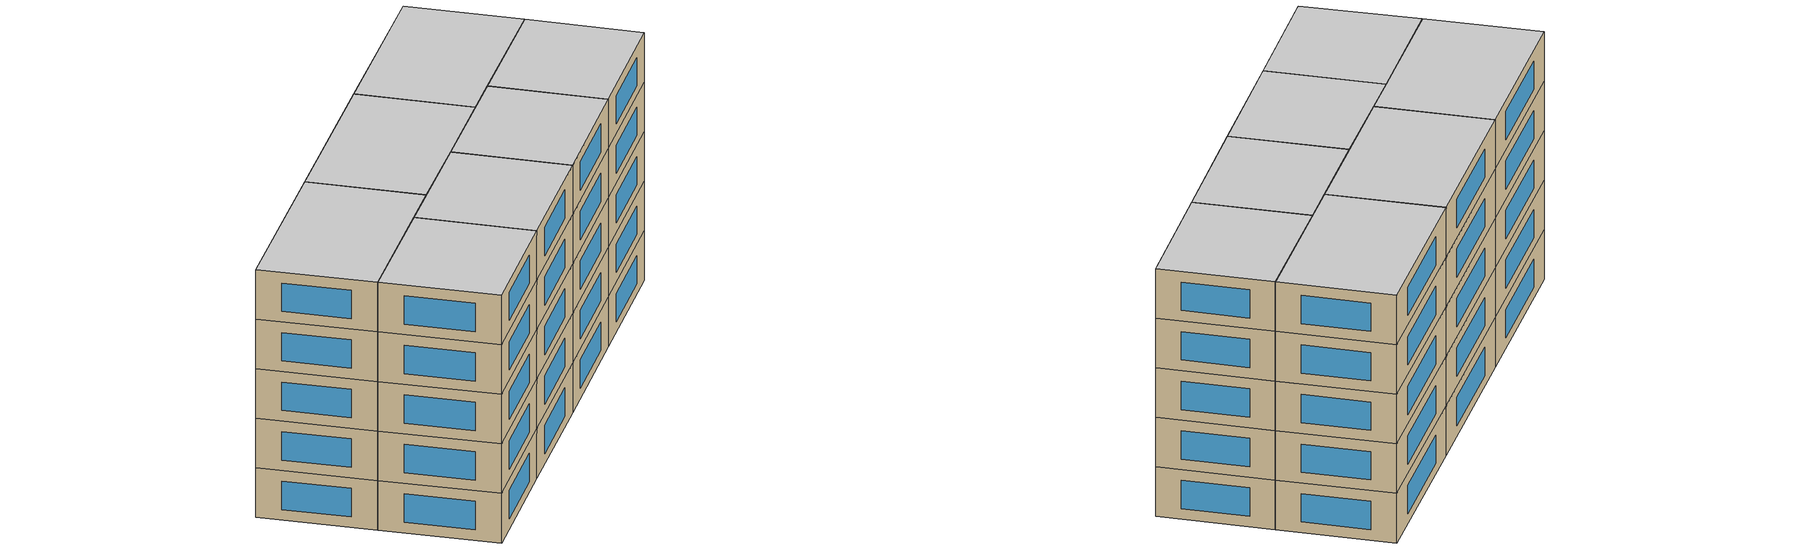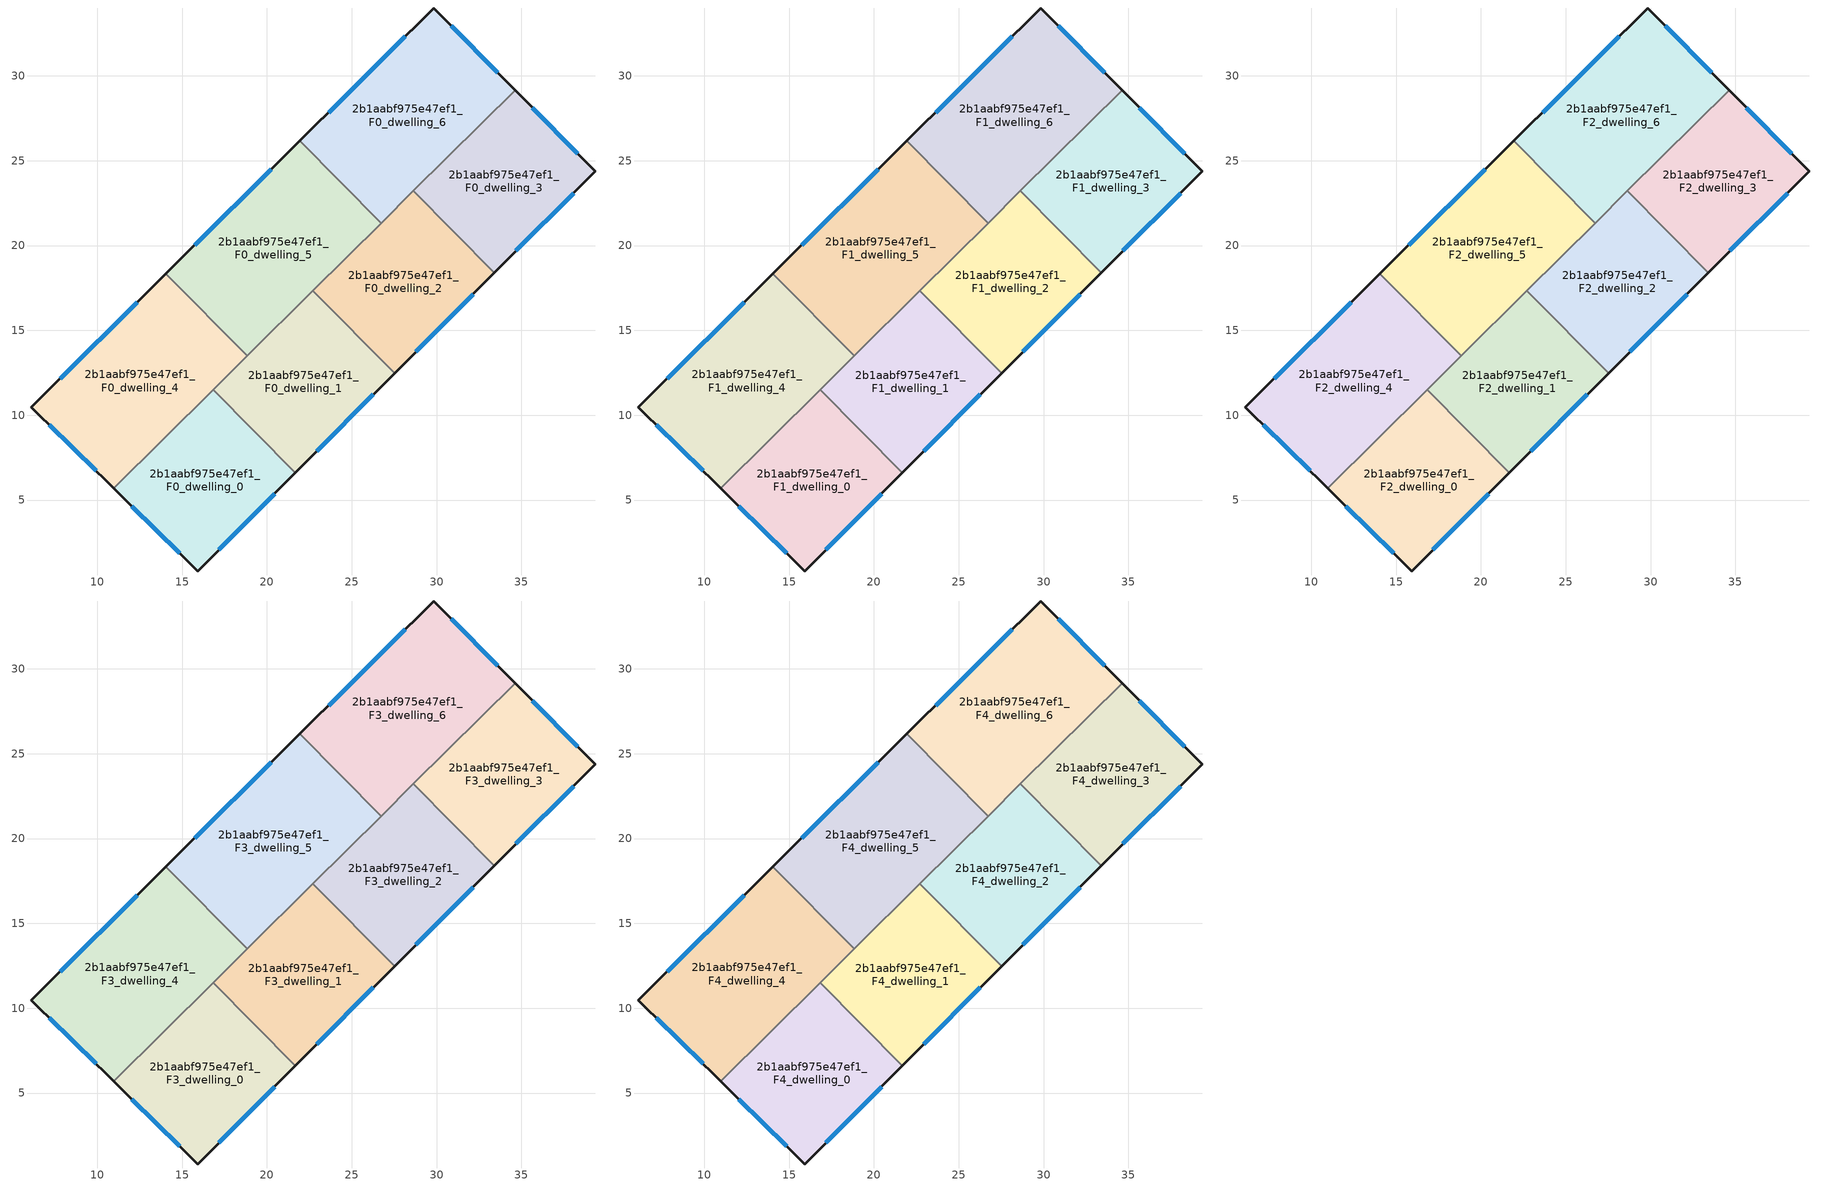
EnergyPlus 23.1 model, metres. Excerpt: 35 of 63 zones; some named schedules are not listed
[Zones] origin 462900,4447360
2b1aabf975e47ef1_F0_dwelling_0
 floor ground (EU_floor_Construction): 16.83,11.5 21.68,6.62 15.92,0.82 10.97,5.69 z0
 wall outside (EU_wall_Construction): 10.97,5.69 15.92,0.82 21.68,6.62 z0:3
 wall to 2b1aabf975e47ef1_F0_dwelling_1 (EU_wall_Construction): 21.68,6.62 16.83,11.5 z0:3
 wall to 2b1aabf975e47ef1_F0_dwelling_4 (EU_wall_Construction): 16.83,11.5 10.97,5.69 z0:3
 window (EU_Window_Construction): 17.15,2.06 20.45,5.37 / 12.03,4.65 14.86,1.86 z0.64:2.36
2b1aabf975e47ef1_F0_dwelling_1
 floor ground (EU_floor_Construction): 22.71,17.33 27.52,12.49 21.68,6.62 16.83,11.5 z0
 wall outside (EU_wall_Construction): 21.68,6.62 27.52,12.49 z0:3
 wall to 2b1aabf975e47ef1_F0_dwelling_2 (EU_wall_Construction): 27.52,12.49 22.71,17.33 z0:3
 wall to 2b1aabf975e47ef1_F0_dwelling_5 (EU_wall_Construction): 22.71,17.33 18.84,13.5 z0:3
 wall to 2b1aabf975e47ef1_F0_dwelling_4 (EU_wall_Construction): 18.84,13.5 16.83,11.5 z0:3
 window (EU_Window_Construction): 22.93,7.87 26.27,11.23 z0.64:2.36
2b1aabf975e47ef1_F0_dwelling_2
 floor ground (EU_floor_Construction): 28.64,23.21 33.41,18.41 27.52,12.49 22.71,17.33 z0
 wall outside (EU_wall_Construction): 27.52,12.49 33.41,18.41 z0:3
 wall to 2b1aabf975e47ef1_F0_dwelling_3 (EU_wall_Construction): 33.41,18.41 28.64,23.21 z0:3
 wall to 2b1aabf975e47ef1_F0_dwelling_6 (EU_wall_Construction): 28.64,23.21 26.73,21.33 z0:3
 wall to 2b1aabf975e47ef1_F0_dwelling_5 (EU_wall_Construction): 26.73,21.33 22.71,17.34 z0:3
 window (EU_Window_Construction): 28.78,13.76 32.15,17.14 z0.64:2.36
2b1aabf975e47ef1_F0_dwelling_3
 floor ground (EU_floor_Construction): 34.62,29.15 39.34,24.37 33.41,18.41 28.64,23.21 z0
 wall outside (EU_wall_Construction): 33.41,18.41 39.34,24.37 34.62,29.15 z0:3
 wall to 2b1aabf975e47ef1_F0_dwelling_6 (EU_wall_Construction): 34.62,29.15 28.64,23.22 z0:3
 window (EU_Window_Construction): 38.33,25.39 35.63,28.13 / 34.68,19.68 38.07,23.09 z0.64:2.36
2b1aabf975e47ef1_F0_dwelling_4
 floor ground (EU_floor_Construction): 14.04,18.33 18.84,13.5 10.97,5.69 6.12,10.47 z0
 wall outside (EU_wall_Construction): 14.04,18.33 6.12,10.47 10.97,5.69 z0:3
 wall to 2b1aabf975e47ef1_F0_dwelling_5 (EU_wall_Construction): 18.84,13.5 14.04,18.33 z0:3
 window (EU_Window_Construction): 7.16,9.45 9.93,6.72 / 12.35,16.65 7.82,12.15 z0.64:2.36
2b1aabf975e47ef1_F0_dwelling_5
 floor ground (EU_floor_Construction): 21.94,26.16 26.73,21.33 18.84,13.5 14.04,18.33 z0
 wall outside (EU_wall_Construction): 21.94,26.16 14.04,18.33 z0:3
 wall to 2b1aabf975e47ef1_F0_dwelling_6 (EU_wall_Construction): 26.73,21.33 21.94,26.16 z0:3
 window (EU_Window_Construction): 20.25,24.48 15.74,20.01 z0.64:2.36
2b1aabf975e47ef1_F0_dwelling_6
 floor ground (EU_floor_Construction): 29.84,34 34.62,29.15 26.73,21.33 21.94,26.16 z0
 wall outside (EU_wall_Construction): 34.62,29.15 29.84,34 21.94,26.16 z0:3
 window (EU_Window_Construction): 33.6,30.19 30.86,32.96 / 28.15,32.32 23.63,27.84 z0.64:2.36
2b1aabf975e47ef1_F1_dwelling_0
 floor to 2b1aabf975e47ef1_F0_dwelling_0 (EU_floor_Construction): 16.83,11.5 21.68,6.62 15.92,0.82 10.97,5.69 z3
 wall outside (EU_wall_Construction): 10.97,5.69 15.92,0.82 21.68,6.62 z3:6
 wall to 2b1aabf975e47ef1_F1_dwelling_1 (EU_wall_Construction): 21.68,6.62 16.83,11.5 z3:6
 wall to 2b1aabf975e47ef1_F1_dwelling_4 (EU_wall_Construction): 16.83,11.5 10.97,5.69 z3:6
 window (EU_Window_Construction): 17.15,2.06 20.45,5.37 / 12.03,4.65 14.86,1.86 z3.64:5.36
2b1aabf975e47ef1_F1_dwelling_1
 floor to 2b1aabf975e47ef1_F0_dwelling_1 (EU_floor_Construction): 22.71,17.33 27.52,12.49 21.68,6.62 16.83,11.5 z3
 wall outside (EU_wall_Construction): 21.68,6.62 27.52,12.49 z3:6
 wall to 2b1aabf975e47ef1_F1_dwelling_2 (EU_wall_Construction): 27.52,12.49 22.71,17.33 z3:6
 wall to 2b1aabf975e47ef1_F1_dwelling_5 (EU_wall_Construction): 22.71,17.33 18.84,13.5 z3:6
 wall to 2b1aabf975e47ef1_F1_dwelling_4 (EU_wall_Construction): 18.84,13.5 16.83,11.5 z3:6
 window (EU_Window_Construction): 22.93,7.87 26.27,11.23 z3.64:5.36
2b1aabf975e47ef1_F1_dwelling_2
 floor to 2b1aabf975e47ef1_F0_dwelling_2 (EU_floor_Construction): 28.64,23.21 33.41,18.41 27.52,12.49 22.71,17.33 z3
 wall outside (EU_wall_Construction): 27.52,12.49 33.41,18.41 z3:6
 wall to 2b1aabf975e47ef1_F1_dwelling_3 (EU_wall_Construction): 33.41,18.41 28.64,23.21 z3:6
 wall to 2b1aabf975e47ef1_F1_dwelling_6 (EU_wall_Construction): 28.64,23.21 26.73,21.33 z3:6
 wall to 2b1aabf975e47ef1_F1_dwelling_5 (EU_wall_Construction): 26.73,21.33 22.71,17.34 z3:6
 window (EU_Window_Construction): 28.78,13.76 32.15,17.14 z3.64:5.36
2b1aabf975e47ef1_F1_dwelling_3
 floor to 2b1aabf975e47ef1_F0_dwelling_3 (EU_floor_Construction): 34.62,29.15 39.34,24.37 33.41,18.41 28.64,23.21 z3
 wall outside (EU_wall_Construction): 33.41,18.41 39.34,24.37 34.62,29.15 z3:6
 wall to 2b1aabf975e47ef1_F1_dwelling_6 (EU_wall_Construction): 34.62,29.15 28.64,23.22 z3:6
 window (EU_Window_Construction): 38.33,25.39 35.63,28.13 / 34.68,19.68 38.07,23.09 z3.64:5.36
2b1aabf975e47ef1_F1_dwelling_4
 floor to 2b1aabf975e47ef1_F0_dwelling_4 (EU_floor_Construction): 14.04,18.33 18.84,13.5 10.97,5.69 6.12,10.47 z3
 wall outside (EU_wall_Construction): 14.04,18.33 6.12,10.47 10.97,5.69 z3:6
 wall to 2b1aabf975e47ef1_F1_dwelling_5 (EU_wall_Construction): 18.84,13.5 14.04,18.33 z3:6
 window (EU_Window_Construction): 7.16,9.45 9.93,6.72 / 12.35,16.65 7.82,12.15 z3.64:5.36
2b1aabf975e47ef1_F1_dwelling_5
 floor to 2b1aabf975e47ef1_F0_dwelling_5 (EU_floor_Construction): 21.94,26.16 26.73,21.33 18.84,13.5 14.04,18.33 z3
 wall outside (EU_wall_Construction): 21.94,26.16 14.04,18.33 z3:6
 wall to 2b1aabf975e47ef1_F1_dwelling_6 (EU_wall_Construction): 26.73,21.33 21.94,26.16 z3:6
 window (EU_Window_Construction): 20.25,24.48 15.74,20.01 z3.64:5.36
2b1aabf975e47ef1_F1_dwelling_6
 floor to 2b1aabf975e47ef1_F0_dwelling_6 (EU_floor_Construction): 29.84,34 34.62,29.15 26.73,21.33 21.94,26.16 z3
 wall outside (EU_wall_Construction): 34.62,29.15 29.84,34 21.94,26.16 z3:6
 window (EU_Window_Construction): 33.6,30.19 30.86,32.96 / 28.15,32.32 23.63,27.84 z3.64:5.36
2b1aabf975e47ef1_F2_dwelling_0
 floor to 2b1aabf975e47ef1_F1_dwelling_0 (EU_floor_Construction): 16.83,11.5 21.68,6.62 15.92,0.82 10.97,5.69 z6
 wall outside (EU_wall_Construction): 10.97,5.69 15.92,0.82 21.68,6.62 z6:9
 wall to 2b1aabf975e47ef1_F2_dwelling_1 (EU_wall_Construction): 21.68,6.62 16.83,11.5 z6:9
 wall to 2b1aabf975e47ef1_F2_dwelling_4 (EU_wall_Construction): 16.83,11.5 10.97,5.69 z6:9
 window (EU_Window_Construction): 17.15,2.06 20.45,5.37 / 12.03,4.65 14.86,1.86 z6.64:8.36
2b1aabf975e47ef1_F2_dwelling_1
 floor to 2b1aabf975e47ef1_F1_dwelling_1 (EU_floor_Construction): 22.71,17.33 27.52,12.49 21.68,6.62 16.83,11.5 z6
 wall outside (EU_wall_Construction): 21.68,6.62 27.52,12.49 z6:9
 wall to 2b1aabf975e47ef1_F2_dwelling_2 (EU_wall_Construction): 27.52,12.49 22.71,17.33 z6:9
 wall to 2b1aabf975e47ef1_F2_dwelling_5 (EU_wall_Construction): 22.71,17.33 18.84,13.5 z6:9
 wall to 2b1aabf975e47ef1_F2_dwelling_4 (EU_wall_Construction): 18.84,13.5 16.83,11.5 z6:9
 window (EU_Window_Construction): 22.93,7.87 26.27,11.23 z6.64:8.36
2b1aabf975e47ef1_F2_dwelling_2
 floor to 2b1aabf975e47ef1_F1_dwelling_2 (EU_floor_Construction): 28.64,23.21 33.41,18.41 27.52,12.49 22.71,17.33 z6
 wall outside (EU_wall_Construction): 27.52,12.49 33.41,18.41 z6:9
 wall to 2b1aabf975e47ef1_F2_dwelling_3 (EU_wall_Construction): 33.41,18.41 28.64,23.21 z6:9
 wall to 2b1aabf975e47ef1_F2_dwelling_6 (EU_wall_Construction): 28.64,23.21 26.73,21.33 z6:9
 wall to 2b1aabf975e47ef1_F2_dwelling_5 (EU_wall_Construction): 26.73,21.33 22.71,17.34 z6:9
 window (EU_Window_Construction): 28.78,13.76 32.15,17.14 z6.64:8.36
2b1aabf975e47ef1_F2_dwelling_3
 floor to 2b1aabf975e47ef1_F1_dwelling_3 (EU_floor_Construction): 34.62,29.15 39.34,24.37 33.41,18.41 28.64,23.21 z6
 wall outside (EU_wall_Construction): 33.41,18.41 39.34,24.37 34.62,29.15 z6:9
 wall to 2b1aabf975e47ef1_F2_dwelling_6 (EU_wall_Construction): 34.62,29.15 28.64,23.22 z6:9
 window (EU_Window_Construction): 38.33,25.39 35.63,28.13 / 34.68,19.68 38.07,23.09 z6.64:8.36
2b1aabf975e47ef1_F2_dwelling_4
 floor to 2b1aabf975e47ef1_F1_dwelling_4 (EU_floor_Construction): 14.04,18.33 18.84,13.5 10.97,5.69 6.12,10.47 z6
 wall outside (EU_wall_Construction): 14.04,18.33 6.12,10.47 10.97,5.69 z6:9
 wall to 2b1aabf975e47ef1_F2_dwelling_5 (EU_wall_Construction): 18.84,13.5 14.04,18.33 z6:9
 window (EU_Window_Construction): 7.16,9.45 9.93,6.72 / 12.35,16.65 7.82,12.15 z6.64:8.36
2b1aabf975e47ef1_F2_dwelling_5
 floor to 2b1aabf975e47ef1_F1_dwelling_5 (EU_floor_Construction): 21.94,26.16 26.73,21.33 18.84,13.5 14.04,18.33 z6
 wall outside (EU_wall_Construction): 21.94,26.16 14.04,18.33 z6:9
 wall to 2b1aabf975e47ef1_F2_dwelling_6 (EU_wall_Construction): 26.73,21.33 21.94,26.16 z6:9
 window (EU_Window_Construction): 20.25,24.48 15.74,20.01 z6.64:8.36
2b1aabf975e47ef1_F2_dwelling_6
 floor to 2b1aabf975e47ef1_F1_dwelling_6 (EU_floor_Construction): 29.84,34 34.62,29.15 26.73,21.33 21.94,26.16 z6
 wall outside (EU_wall_Construction): 34.62,29.15 29.84,34 21.94,26.16 z6:9
 window (EU_Window_Construction): 33.6,30.19 30.86,32.96 / 28.15,32.32 23.63,27.84 z6.64:8.36
2b1aabf975e47ef1_F3_dwelling_0
 floor to 2b1aabf975e47ef1_F2_dwelling_0 (EU_floor_Construction): 16.83,11.5 21.68,6.62 15.92,0.82 10.97,5.69 z9
 wall outside (EU_wall_Construction): 10.97,5.69 15.92,0.82 21.68,6.62 z9:12
 wall to 2b1aabf975e47ef1_F3_dwelling_1 (EU_wall_Construction): 21.68,6.62 16.83,11.5 z9:12
 wall to 2b1aabf975e47ef1_F3_dwelling_4 (EU_wall_Construction): 16.83,11.5 10.97,5.69 z9:12
 window (EU_Window_Construction): 17.15,2.06 20.45,5.37 / 12.03,4.65 14.86,1.86 z9.64:11.36
2b1aabf975e47ef1_F3_dwelling_1
 floor to 2b1aabf975e47ef1_F2_dwelling_1 (EU_floor_Construction): 22.71,17.33 27.52,12.49 21.68,6.62 16.83,11.5 z9
 wall outside (EU_wall_Construction): 21.68,6.62 27.52,12.49 z9:12
 wall to 2b1aabf975e47ef1_F3_dwelling_2 (EU_wall_Construction): 27.52,12.49 22.71,17.33 z9:12
 wall to 2b1aabf975e47ef1_F3_dwelling_5 (EU_wall_Construction): 22.71,17.33 18.84,13.5 z9:12
 wall to 2b1aabf975e47ef1_F3_dwelling_4 (EU_wall_Construction): 18.84,13.5 16.83,11.5 z9:12
 window (EU_Window_Construction): 22.93,7.87 26.27,11.23 z9.64:11.36
2b1aabf975e47ef1_F3_dwelling_2
 floor to 2b1aabf975e47ef1_F2_dwelling_2 (EU_floor_Construction): 28.64,23.21 33.41,18.41 27.52,12.49 22.71,17.33 z9
 wall outside (EU_wall_Construction): 27.52,12.49 33.41,18.41 z9:12
 wall to 2b1aabf975e47ef1_F3_dwelling_3 (EU_wall_Construction): 33.41,18.41 28.64,23.21 z9:12
 wall to 2b1aabf975e47ef1_F3_dwelling_6 (EU_wall_Construction): 28.64,23.21 26.73,21.33 z9:12
 wall to 2b1aabf975e47ef1_F3_dwelling_5 (EU_wall_Construction): 26.73,21.33 22.71,17.34 z9:12
 window (EU_Window_Construction): 28.78,13.76 32.15,17.14 z9.64:11.36
2b1aabf975e47ef1_F3_dwelling_3
 floor to 2b1aabf975e47ef1_F2_dwelling_3 (EU_floor_Construction): 34.62,29.15 39.34,24.37 33.41,18.41 28.64,23.21 z9
 wall outside (EU_wall_Construction): 33.41,18.41 39.34,24.37 34.62,29.15 z9:12
 wall to 2b1aabf975e47ef1_F3_dwelling_6 (EU_wall_Construction): 34.62,29.15 28.64,23.22 z9:12
 window (EU_Window_Construction): 38.33,25.39 35.63,28.13 / 34.68,19.68 38.07,23.09 z9.64:11.36
2b1aabf975e47ef1_F3_dwelling_4
 floor to 2b1aabf975e47ef1_F2_dwelling_4 (EU_floor_Construction): 14.04,18.33 18.84,13.5 10.97,5.69 6.12,10.47 z9
 wall outside (EU_wall_Construction): 14.04,18.33 6.12,10.47 10.97,5.69 z9:12
 wall to 2b1aabf975e47ef1_F3_dwelling_5 (EU_wall_Construction): 18.84,13.5 14.04,18.33 z9:12
 window (EU_Window_Construction): 7.16,9.45 9.93,6.72 / 12.35,16.65 7.82,12.15 z9.64:11.36
2b1aabf975e47ef1_F3_dwelling_5
 floor to 2b1aabf975e47ef1_F2_dwelling_5 (EU_floor_Construction): 21.94,26.16 26.73,21.33 18.84,13.5 14.04,18.33 z9
 wall outside (EU_wall_Construction): 21.94,26.16 14.04,18.33 z9:12
 wall to 2b1aabf975e47ef1_F3_dwelling_6 (EU_wall_Construction): 26.73,21.33 21.94,26.16 z9:12
 window (EU_Window_Construction): 20.25,24.48 15.74,20.01 z9.64:11.36
2b1aabf975e47ef1_F3_dwelling_6
 floor to 2b1aabf975e47ef1_F2_dwelling_6 (EU_floor_Construction): 29.84,34 34.62,29.15 26.73,21.33 21.94,26.16 z9
 wall outside (EU_wall_Construction): 34.62,29.15 29.84,34 21.94,26.16 z9:12
 window (EU_Window_Construction): 33.6,30.19 30.86,32.96 / 28.15,32.32 23.63,27.84 z9.64:11.36
2b1aabf975e47ef1_F4_dwelling_0
 floor to 2b1aabf975e47ef1_F3_dwelling_0 (EU_floor_Construction): 16.83,11.5 21.68,6.62 15.92,0.82 10.97,5.69 z12
 wall outside (EU_wall_Construction): 10.97,5.69 15.92,0.82 21.68,6.62 z12:15
 wall to 2b1aabf975e47ef1_F4_dwelling_1 (EU_wall_Construction): 21.68,6.62 16.83,11.5 z12:15
 wall to 2b1aabf975e47ef1_F4_dwelling_4 (EU_wall_Construction): 16.83,11.5 10.97,5.69 z12:15
 window (EU_Window_Construction): 17.15,2.06 20.45,5.37 / 12.03,4.65 14.86,1.86 z12.64:14.36
 ceiling to 2b1aabf975e47ef1_F5_dwelling_0 (EU_floor_Construction): 15.92,0.82 21.68,6.62 16.83,11.5 10.97,5.69 z15
2b1aabf975e47ef1_F4_dwelling_1
 floor to 2b1aabf975e47ef1_F3_dwelling_1 (EU_floor_Construction): 22.71,17.33 27.52,12.49 21.68,6.62 16.83,11.5 z12
 wall outside (EU_wall_Construction): 21.68,6.62 27.52,12.49 z12:15
 wall to 2b1aabf975e47ef1_F4_dwelling_2 (EU_wall_Construction): 27.52,12.49 22.71,17.33 z12:15
 wall to 2b1aabf975e47ef1_F4_dwelling_5 (EU_wall_Construction): 22.71,17.33 18.84,13.5 z12:15
 wall to 2b1aabf975e47ef1_F4_dwelling_4 (EU_wall_Construction): 18.84,13.5 16.83,11.5 z12:15
 window (EU_Window_Construction): 22.93,7.87 26.27,11.23 z12.64:14.36
 ceiling to 2b1aabf975e47ef1_F5_dwelling_1 (EU_floor_Construction): 21.68,6.62 27.52,12.49 22.71,17.33 16.83,11.5 z15
2b1aabf975e47ef1_F4_dwelling_2
 floor to 2b1aabf975e47ef1_F3_dwelling_2 (EU_floor_Construction): 28.64,23.21 33.41,18.41 27.52,12.49 22.71,17.33 z12
 wall outside (EU_wall_Construction): 27.52,12.49 33.41,18.41 z12:15
 wall to 2b1aabf975e47ef1_F4_dwelling_3 (EU_wall_Construction): 33.41,18.41 28.64,23.21 z12:15
 wall to 2b1aabf975e47ef1_F4_dwelling_6 (EU_wall_Construction): 28.64,23.21 26.73,21.33 z12:15
 wall to 2b1aabf975e47ef1_F4_dwelling_5 (EU_wall_Construction): 26.73,21.33 22.71,17.34 z12:15
 window (EU_Window_Construction): 28.78,13.76 32.15,17.14 z12.64:14.36
 ceiling to 2b1aabf975e47ef1_F5_dwelling_2 (EU_floor_Construction): 27.52,12.49 33.41,18.41 28.64,23.21 22.71,17.33 z15
2b1aabf975e47ef1_F4_dwelling_3
 floor to 2b1aabf975e47ef1_F3_dwelling_3 (EU_floor_Construction): 34.62,29.15 39.34,24.37 33.41,18.41 28.64,23.21 z12
 wall outside (EU_wall_Construction): 33.41,18.41 39.34,24.37 34.62,29.15 z12:15
 wall to 2b1aabf975e47ef1_F4_dwelling_6 (EU_wall_Construction): 34.62,29.15 28.64,23.22 z12:15
 window (EU_Window_Construction): 38.33,25.39 35.63,28.13 / 34.68,19.68 38.07,23.09 z12.64:14.36
 ceiling to 2b1aabf975e47ef1_F5_dwelling_3 (EU_floor_Construction): 33.41,18.41 39.34,24.37 34.62,29.15 28.64,23.21 z15
2b1aabf975e47ef1_F4_dwelling_4
 floor to 2b1aabf975e47ef1_F3_dwelling_4 (EU_floor_Construction): 14.04,18.33 18.84,13.5 10.97,5.69 6.12,10.47 z12
 wall outside (EU_wall_Construction): 14.04,18.33 6.12,10.47 10.97,5.69 z12:15
 wall to 2b1aabf975e47ef1_F4_dwelling_5 (EU_wall_Construction): 18.84,13.5 14.04,18.33 z12:15
 window (EU_Window_Construction): 7.16,9.45 9.93,6.72 / 12.35,16.65 7.82,12.15 z12.64:14.36
 ceiling to 2b1aabf975e47ef1_F5_dwelling_4 (EU_floor_Construction): 18.84,13.5 14.04,18.33 6.12,10.47 10.97,5.69 z15
2b1aabf975e47ef1_F4_dwelling_5
 floor to 2b1aabf975e47ef1_F3_dwelling_5 (EU_floor_Construction): 21.94,26.16 26.73,21.33 18.84,13.5 14.04,18.33 z12
 wall outside (EU_wall_Construction): 21.94,26.16 14.04,18.33 z12:15
 wall to 2b1aabf975e47ef1_F4_dwelling_6 (EU_wall_Construction): 26.73,21.33 21.94,26.16 z12:15
 window (EU_Window_Construction): 20.25,24.48 15.74,20.01 z12.64:14.36
 ceiling to 2b1aabf975e47ef1_F5_dwelling_5 (EU_floor_Construction): 26.73,21.33 21.94,26.16 14.04,18.33 18.84,13.5 z15
2b1aabf975e47ef1_F4_dwelling_6
 floor to 2b1aabf975e47ef1_F3_dwelling_6 (EU_floor_Construction): 29.84,34 34.62,29.15 26.73,21.33 21.94,26.16 z12
 wall outside (EU_wall_Construction): 34.62,29.15 29.84,34 21.94,26.16 z12:15
 window (EU_Window_Construction): 33.6,30.19 30.86,32.96 / 28.15,32.32 23.63,27.84 z12.64:14.36
 ceiling to 2b1aabf975e47ef1_F5_dwelling_6 (EU_floor_Construction): 34.62,29.15 29.84,34 21.94,26.16 26.73,21.33 z15
[Building]
EU S2 Campaign: North Axis=0; Terrain=City; Solar Distribution=FullExterior
[Site:Location]
Yerevan-Zvartnots.Intl.AP: Latitude=40.15; Longitude=44.383; Time Zone=4; Elevation=854
[SizingPeriod:WeatherFileDays]
AnnualSizingPeriod: Begin Month=1; Begin Day of Month=1; End Month=12; End Day of Month=31; Day of Week for Start Day=Monday; Use Weather File Daylight Saving Period=No; Use Weather File Rain and Snow Indicators=No
[MATERIAL]
EU_InternalMass_Material: Roughness=MediumRough; Thickness=0.1; Conductivity=1; Density=1800; Specific Heat=900; Thermal Absorptance=0.9; Solar Absorptance=0.7; Visible Absorptance=0.7
[MATERIAL:NOMASS] Roughness=MediumRough; Thermal Absorptance=0.9; Solar Absorptance=0.7; Visible Absorptance=0.7
Name | Thermal Resistance
EU_wall_NoMass | 1.05043
EU_floor_NoMass | 0.478065
[WINDOWMATERIAL:SIMPLEGLAZINGSYSTEM]
EU_Window_SimpleGlazing: UFactor=2.5566; Solar Heat Gain Coefficient=0.75; Visible Transmittance=0.75
[CONSTRUCTION]
EU_wall_Construction: EU_wall_NoMass
EU_floor_Construction: EU_floor_NoMass
EU_Window_Construction: EU_Window_SimpleGlazing
EU_InternalMass_Construction: EU_InternalMass_Material
[ZONE] Type=1; Multiplier=1; Ceiling Height=autocalculate; Floor Area=autocalculate; Part of Total Floor Area=Yes
Name | Volume
2b1aabf975e47ef1_F0_dwelling_0; 2b1aabf975e47ef1_F1_dwelling_0; 2b1aabf975e47ef1_F2_dwelling_0; 2b1aabf975e47ef1_F3_dwelling_0; 2b1aabf975e47ef1_F4_dwelling_0 | 170.326
2b1aabf975e47ef1_F0_dwelling_1; 2b1aabf975e47ef1_F1_dwelling_1; 2b1aabf975e47ef1_F2_dwelling_1; 2b1aabf975e47ef1_F3_dwelling_1; 2b1aabf975e47ef1_F4_dwelling_1 | 170.33
2b1aabf975e47ef1_F0_dwelling_2; 2b1aabf975e47ef1_F1_dwelling_2; 2b1aabf975e47ef1_F2_dwelling_2; 2b1aabf975e47ef1_F3_dwelling_2; 2b1aabf975e47ef1_F4_dwelling_2 | 170.322
2b1aabf975e47ef1_F0_dwelling_3; 2b1aabf975e47ef1_F1_dwelling_3; 2b1aabf975e47ef1_F2_dwelling_3; 2b1aabf975e47ef1_F3_dwelling_3; 2b1aabf975e47ef1_F4_dwelling_3 | 170.334
2b1aabf975e47ef1_F0_dwelling_4; 2b1aabf975e47ef1_F1_dwelling_4; 2b1aabf975e47ef1_F2_dwelling_4; 2b1aabf975e47ef1_F3_dwelling_4; 2b1aabf975e47ef1_F4_dwelling_4 | 227.08
2b1aabf975e47ef1_F0_dwelling_5; 2b1aabf975e47ef1_F1_dwelling_5; 2b1aabf975e47ef1_F2_dwelling_5; 2b1aabf975e47ef1_F3_dwelling_5; 2b1aabf975e47ef1_F4_dwelling_5 | 227.1
2b1aabf975e47ef1_F0_dwelling_6; 2b1aabf975e47ef1_F1_dwelling_6; 2b1aabf975e47ef1_F2_dwelling_6; 2b1aabf975e47ef1_F3_dwelling_6; 2b1aabf975e47ef1_F4_dwelling_6 | 227.086
[INTERNALMASS] Construction=EU_InternalMass_Construction
Name | Zone or ZoneList | Surface Area
2b1aabf975e47ef1_F0_dwelling_0_EU_InternalMass | 2b1aabf975e47ef1_F0_dwelling_0 | 56.7754
2b1aabf975e47ef1_F0_dwelling_1_EU_InternalMass | 2b1aabf975e47ef1_F0_dwelling_1 | 56.7766
2b1aabf975e47ef1_F0_dwelling_2_EU_InternalMass | 2b1aabf975e47ef1_F0_dwelling_2 | 56.7741
2b1aabf975e47ef1_F0_dwelling_3_EU_InternalMass | 2b1aabf975e47ef1_F0_dwelling_3 | 56.7781
2b1aabf975e47ef1_F0_dwelling_4_EU_InternalMass | 2b1aabf975e47ef1_F0_dwelling_4 | 75.6933
2b1aabf975e47ef1_F0_dwelling_5_EU_InternalMass | 2b1aabf975e47ef1_F0_dwelling_5 | 75.6998
2b1aabf975e47ef1_F0_dwelling_6_EU_InternalMass | 2b1aabf975e47ef1_F0_dwelling_6 | 75.6954
2b1aabf975e47ef1_F1_dwelling_0_EU_InternalMass | 2b1aabf975e47ef1_F1_dwelling_0 | 56.7754
2b1aabf975e47ef1_F1_dwelling_1_EU_InternalMass | 2b1aabf975e47ef1_F1_dwelling_1 | 56.7766
2b1aabf975e47ef1_F1_dwelling_2_EU_InternalMass | 2b1aabf975e47ef1_F1_dwelling_2 | 56.7741
2b1aabf975e47ef1_F1_dwelling_3_EU_InternalMass | 2b1aabf975e47ef1_F1_dwelling_3 | 56.7781
2b1aabf975e47ef1_F1_dwelling_4_EU_InternalMass | 2b1aabf975e47ef1_F1_dwelling_4 | 75.6933
2b1aabf975e47ef1_F1_dwelling_5_EU_InternalMass | 2b1aabf975e47ef1_F1_dwelling_5 | 75.6998
2b1aabf975e47ef1_F1_dwelling_6_EU_InternalMass | 2b1aabf975e47ef1_F1_dwelling_6 | 75.6954
2b1aabf975e47ef1_F2_dwelling_0_EU_InternalMass | 2b1aabf975e47ef1_F2_dwelling_0 | 56.7754
2b1aabf975e47ef1_F2_dwelling_1_EU_InternalMass | 2b1aabf975e47ef1_F2_dwelling_1 | 56.7766
2b1aabf975e47ef1_F2_dwelling_2_EU_InternalMass | 2b1aabf975e47ef1_F2_dwelling_2 | 56.7741
2b1aabf975e47ef1_F2_dwelling_3_EU_InternalMass | 2b1aabf975e47ef1_F2_dwelling_3 | 56.7781
2b1aabf975e47ef1_F2_dwelling_4_EU_InternalMass | 2b1aabf975e47ef1_F2_dwelling_4 | 75.6933
2b1aabf975e47ef1_F2_dwelling_5_EU_InternalMass | 2b1aabf975e47ef1_F2_dwelling_5 | 75.6998
2b1aabf975e47ef1_F2_dwelling_6_EU_InternalMass | 2b1aabf975e47ef1_F2_dwelling_6 | 75.6954
2b1aabf975e47ef1_F3_dwelling_0_EU_InternalMass | 2b1aabf975e47ef1_F3_dwelling_0 | 56.7754
2b1aabf975e47ef1_F3_dwelling_1_EU_InternalMass | 2b1aabf975e47ef1_F3_dwelling_1 | 56.7766
2b1aabf975e47ef1_F3_dwelling_2_EU_InternalMass | 2b1aabf975e47ef1_F3_dwelling_2 | 56.7741
2b1aabf975e47ef1_F3_dwelling_3_EU_InternalMass | 2b1aabf975e47ef1_F3_dwelling_3 | 56.7781
2b1aabf975e47ef1_F3_dwelling_4_EU_InternalMass | 2b1aabf975e47ef1_F3_dwelling_4 | 75.6933
2b1aabf975e47ef1_F3_dwelling_5_EU_InternalMass | 2b1aabf975e47ef1_F3_dwelling_5 | 75.6998
2b1aabf975e47ef1_F3_dwelling_6_EU_InternalMass | 2b1aabf975e47ef1_F3_dwelling_6 | 75.6954
2b1aabf975e47ef1_F4_dwelling_0_EU_InternalMass | 2b1aabf975e47ef1_F4_dwelling_0 | 56.7754
2b1aabf975e47ef1_F4_dwelling_1_EU_InternalMass | 2b1aabf975e47ef1_F4_dwelling_1 | 56.7766
2b1aabf975e47ef1_F4_dwelling_2_EU_InternalMass | 2b1aabf975e47ef1_F4_dwelling_2 | 56.7741
2b1aabf975e47ef1_F4_dwelling_3_EU_InternalMass | 2b1aabf975e47ef1_F4_dwelling_3 | 56.7781
2b1aabf975e47ef1_F4_dwelling_4_EU_InternalMass | 2b1aabf975e47ef1_F4_dwelling_4 | 75.6933
2b1aabf975e47ef1_F4_dwelling_5_EU_InternalMass | 2b1aabf975e47ef1_F4_dwelling_5 | 75.6998
2b1aabf975e47ef1_F4_dwelling_6_EU_InternalMass | 2b1aabf975e47ef1_F4_dwelling_6 | 75.6954
[OTHEREQUIPMENT] Fuel Type=Electricity; Design Level Calculation Method=Watts/Area; Power per Zone Floor Area=1; Fraction Latent=0; Fraction Radiant=0; Fraction Lost=0; Carbon Dioxide Generation Rate=0; EndUse Subcategory=EU_Step8_InternalGains
Name | Zone or ZoneList or Space or SpaceList | Schedule
EU_Step8_InternalGain_2b1aabf975e47ef1_F0_dwelling_0_f000 | 2b1aabf975e47ef1_F0_dwelling_0 | EU_Step8_GainSchedule_2b1aabf975e47ef1_F0_dwelling_0_f000
EU_Step8_InternalGain_2b1aabf975e47ef1_F0_dwelling_1_f000 | 2b1aabf975e47ef1_F0_dwelling_1 | EU_Step8_GainSchedule_2b1aabf975e47ef1_F0_dwelling_1_f000
EU_Step8_InternalGain_2b1aabf975e47ef1_F0_dwelling_2_f000 | 2b1aabf975e47ef1_F0_dwelling_2 | EU_Step8_GainSchedule_2b1aabf975e47ef1_F0_dwelling_2_f000
EU_Step8_InternalGain_2b1aabf975e47ef1_F0_dwelling_3_f000 | 2b1aabf975e47ef1_F0_dwelling_3 | EU_Step8_GainSchedule_2b1aabf975e47ef1_F0_dwelling_3_f000
EU_Step8_InternalGain_2b1aabf975e47ef1_F0_dwelling_4_f000 | 2b1aabf975e47ef1_F0_dwelling_4 | EU_Step8_GainSchedule_2b1aabf975e47ef1_F0_dwelling_4_f000
EU_Step8_InternalGain_2b1aabf975e47ef1_F0_dwelling_5_f000 | 2b1aabf975e47ef1_F0_dwelling_5 | EU_Step8_GainSchedule_2b1aabf975e47ef1_F0_dwelling_5_f000
EU_Step8_InternalGain_2b1aabf975e47ef1_F0_dwelling_6_f000 | 2b1aabf975e47ef1_F0_dwelling_6 | EU_Step8_GainSchedule_2b1aabf975e47ef1_F0_dwelling_6_f000
EU_Step8_InternalGain_2b1aabf975e47ef1_F1_dwelling_0_f000 | 2b1aabf975e47ef1_F1_dwelling_0 | EU_Step8_GainSchedule_2b1aabf975e47ef1_F1_dwelling_0_f000
EU_Step8_InternalGain_2b1aabf975e47ef1_F1_dwelling_1_f000 | 2b1aabf975e47ef1_F1_dwelling_1 | EU_Step8_GainSchedule_2b1aabf975e47ef1_F1_dwelling_1_f000
EU_Step8_InternalGain_2b1aabf975e47ef1_F1_dwelling_2_f000 | 2b1aabf975e47ef1_F1_dwelling_2 | EU_Step8_GainSchedule_2b1aabf975e47ef1_F1_dwelling_2_f000
EU_Step8_InternalGain_2b1aabf975e47ef1_F1_dwelling_3_f000 | 2b1aabf975e47ef1_F1_dwelling_3 | EU_Step8_GainSchedule_2b1aabf975e47ef1_F1_dwelling_3_f000
EU_Step8_InternalGain_2b1aabf975e47ef1_F1_dwelling_4_f000 | 2b1aabf975e47ef1_F1_dwelling_4 | EU_Step8_GainSchedule_2b1aabf975e47ef1_F1_dwelling_4_f000
EU_Step8_InternalGain_2b1aabf975e47ef1_F1_dwelling_5_f000 | 2b1aabf975e47ef1_F1_dwelling_5 | EU_Step8_GainSchedule_2b1aabf975e47ef1_F1_dwelling_5_f000
EU_Step8_InternalGain_2b1aabf975e47ef1_F1_dwelling_6_f000 | 2b1aabf975e47ef1_F1_dwelling_6 | EU_Step8_GainSchedule_2b1aabf975e47ef1_F1_dwelling_6_f000
EU_Step8_InternalGain_2b1aabf975e47ef1_F2_dwelling_0_f000 | 2b1aabf975e47ef1_F2_dwelling_0 | EU_Step8_GainSchedule_2b1aabf975e47ef1_F2_dwelling_0_f000
EU_Step8_InternalGain_2b1aabf975e47ef1_F2_dwelling_1_f000 | 2b1aabf975e47ef1_F2_dwelling_1 | EU_Step8_GainSchedule_2b1aabf975e47ef1_F2_dwelling_1_f000
EU_Step8_InternalGain_2b1aabf975e47ef1_F2_dwelling_2_f000 | 2b1aabf975e47ef1_F2_dwelling_2 | EU_Step8_GainSchedule_2b1aabf975e47ef1_F2_dwelling_2_f000
EU_Step8_InternalGain_2b1aabf975e47ef1_F2_dwelling_3_f000 | 2b1aabf975e47ef1_F2_dwelling_3 | EU_Step8_GainSchedule_2b1aabf975e47ef1_F2_dwelling_3_f000
EU_Step8_InternalGain_2b1aabf975e47ef1_F2_dwelling_4_f000 | 2b1aabf975e47ef1_F2_dwelling_4 | EU_Step8_GainSchedule_2b1aabf975e47ef1_F2_dwelling_4_f000
EU_Step8_InternalGain_2b1aabf975e47ef1_F2_dwelling_5_f000 | 2b1aabf975e47ef1_F2_dwelling_5 | EU_Step8_GainSchedule_2b1aabf975e47ef1_F2_dwelling_5_f000
EU_Step8_InternalGain_2b1aabf975e47ef1_F2_dwelling_6_f000 | 2b1aabf975e47ef1_F2_dwelling_6 | EU_Step8_GainSchedule_2b1aabf975e47ef1_F2_dwelling_6_f000
EU_Step8_InternalGain_2b1aabf975e47ef1_F3_dwelling_0_f000 | 2b1aabf975e47ef1_F3_dwelling_0 | EU_Step8_GainSchedule_2b1aabf975e47ef1_F3_dwelling_0_f000
EU_Step8_InternalGain_2b1aabf975e47ef1_F3_dwelling_1_f000 | 2b1aabf975e47ef1_F3_dwelling_1 | EU_Step8_GainSchedule_2b1aabf975e47ef1_F3_dwelling_1_f000
EU_Step8_InternalGain_2b1aabf975e47ef1_F3_dwelling_2_f000 | 2b1aabf975e47ef1_F3_dwelling_2 | EU_Step8_GainSchedule_2b1aabf975e47ef1_F3_dwelling_2_f000
EU_Step8_InternalGain_2b1aabf975e47ef1_F3_dwelling_3_f000 | 2b1aabf975e47ef1_F3_dwelling_3 | EU_Step8_GainSchedule_2b1aabf975e47ef1_F3_dwelling_3_f000
EU_Step8_InternalGain_2b1aabf975e47ef1_F3_dwelling_4_f000 | 2b1aabf975e47ef1_F3_dwelling_4 | EU_Step8_GainSchedule_2b1aabf975e47ef1_F3_dwelling_4_f000
EU_Step8_InternalGain_2b1aabf975e47ef1_F3_dwelling_5_f000 | 2b1aabf975e47ef1_F3_dwelling_5 | EU_Step8_GainSchedule_2b1aabf975e47ef1_F3_dwelling_5_f000
EU_Step8_InternalGain_2b1aabf975e47ef1_F3_dwelling_6_f000 | 2b1aabf975e47ef1_F3_dwelling_6 | EU_Step8_GainSchedule_2b1aabf975e47ef1_F3_dwelling_6_f000
EU_Step8_InternalGain_2b1aabf975e47ef1_F4_dwelling_0_f000 | 2b1aabf975e47ef1_F4_dwelling_0 | EU_Step8_GainSchedule_2b1aabf975e47ef1_F4_dwelling_0_f000
EU_Step8_InternalGain_2b1aabf975e47ef1_F4_dwelling_1_f000 | 2b1aabf975e47ef1_F4_dwelling_1 | EU_Step8_GainSchedule_2b1aabf975e47ef1_F4_dwelling_1_f000
EU_Step8_InternalGain_2b1aabf975e47ef1_F4_dwelling_2_f000 | 2b1aabf975e47ef1_F4_dwelling_2 | EU_Step8_GainSchedule_2b1aabf975e47ef1_F4_dwelling_2_f000
EU_Step8_InternalGain_2b1aabf975e47ef1_F4_dwelling_3_f000 | 2b1aabf975e47ef1_F4_dwelling_3 | EU_Step8_GainSchedule_2b1aabf975e47ef1_F4_dwelling_3_f000
EU_Step8_InternalGain_2b1aabf975e47ef1_F4_dwelling_4_f000 | 2b1aabf975e47ef1_F4_dwelling_4 | EU_Step8_GainSchedule_2b1aabf975e47ef1_F4_dwelling_4_f000
EU_Step8_InternalGain_2b1aabf975e47ef1_F4_dwelling_5_f000 | 2b1aabf975e47ef1_F4_dwelling_5 | EU_Step8_GainSchedule_2b1aabf975e47ef1_F4_dwelling_5_f000
EU_Step8_InternalGain_2b1aabf975e47ef1_F4_dwelling_6_f000 | 2b1aabf975e47ef1_F4_dwelling_6 | EU_Step8_GainSchedule_2b1aabf975e47ef1_F4_dwelling_6_f000
[ZONEVENTILATION:DESIGNFLOWRATE] Schedule=EU_AlwaysOn; Design Flow Rate Calculation Method=AirChanges/Hour; Air Changes per Hour=0.557805; Ventilation Type=Natural; Fan Pressure Rise=0; Fan Total Efficiency=1; Constant Term Coefficient=1; Temperature Term Coefficient=0; Velocity Term Coefficient=0; Velocity Squared Term Coefficient=0; Minimum Indoor Temperature=-100; Maximum Indoor Temperature=100; Delta Temperature=-100; Minimum Outdoor Temperature=-100; Maximum Outdoor Temperature=100; Maximum Wind Speed=40
Name | Zone or ZoneList or Space or SpaceList
EU_ConstantAir_2b1aabf975e47ef1_F0_dwelling_0 | 2b1aabf975e47ef1_F0_dwelling_0
EU_ConstantAir_2b1aabf975e47ef1_F0_dwelling_1 | 2b1aabf975e47ef1_F0_dwelling_1
EU_ConstantAir_2b1aabf975e47ef1_F0_dwelling_2 | 2b1aabf975e47ef1_F0_dwelling_2
EU_ConstantAir_2b1aabf975e47ef1_F0_dwelling_3 | 2b1aabf975e47ef1_F0_dwelling_3
EU_ConstantAir_2b1aabf975e47ef1_F0_dwelling_4 | 2b1aabf975e47ef1_F0_dwelling_4
EU_ConstantAir_2b1aabf975e47ef1_F0_dwelling_5 | 2b1aabf975e47ef1_F0_dwelling_5
EU_ConstantAir_2b1aabf975e47ef1_F0_dwelling_6 | 2b1aabf975e47ef1_F0_dwelling_6
EU_ConstantAir_2b1aabf975e47ef1_F1_dwelling_0 | 2b1aabf975e47ef1_F1_dwelling_0
EU_ConstantAir_2b1aabf975e47ef1_F1_dwelling_1 | 2b1aabf975e47ef1_F1_dwelling_1
EU_ConstantAir_2b1aabf975e47ef1_F1_dwelling_2 | 2b1aabf975e47ef1_F1_dwelling_2
EU_ConstantAir_2b1aabf975e47ef1_F1_dwelling_3 | 2b1aabf975e47ef1_F1_dwelling_3
EU_ConstantAir_2b1aabf975e47ef1_F1_dwelling_4 | 2b1aabf975e47ef1_F1_dwelling_4
EU_ConstantAir_2b1aabf975e47ef1_F1_dwelling_5 | 2b1aabf975e47ef1_F1_dwelling_5
EU_ConstantAir_2b1aabf975e47ef1_F1_dwelling_6 | 2b1aabf975e47ef1_F1_dwelling_6
EU_ConstantAir_2b1aabf975e47ef1_F2_dwelling_0 | 2b1aabf975e47ef1_F2_dwelling_0
EU_ConstantAir_2b1aabf975e47ef1_F2_dwelling_1 | 2b1aabf975e47ef1_F2_dwelling_1
EU_ConstantAir_2b1aabf975e47ef1_F2_dwelling_2 | 2b1aabf975e47ef1_F2_dwelling_2
EU_ConstantAir_2b1aabf975e47ef1_F2_dwelling_3 | 2b1aabf975e47ef1_F2_dwelling_3
EU_ConstantAir_2b1aabf975e47ef1_F2_dwelling_4 | 2b1aabf975e47ef1_F2_dwelling_4
EU_ConstantAir_2b1aabf975e47ef1_F2_dwelling_5 | 2b1aabf975e47ef1_F2_dwelling_5
EU_ConstantAir_2b1aabf975e47ef1_F2_dwelling_6 | 2b1aabf975e47ef1_F2_dwelling_6
EU_ConstantAir_2b1aabf975e47ef1_F3_dwelling_0 | 2b1aabf975e47ef1_F3_dwelling_0
EU_ConstantAir_2b1aabf975e47ef1_F3_dwelling_1 | 2b1aabf975e47ef1_F3_dwelling_1
EU_ConstantAir_2b1aabf975e47ef1_F3_dwelling_2 | 2b1aabf975e47ef1_F3_dwelling_2
EU_ConstantAir_2b1aabf975e47ef1_F3_dwelling_3 | 2b1aabf975e47ef1_F3_dwelling_3
EU_ConstantAir_2b1aabf975e47ef1_F3_dwelling_4 | 2b1aabf975e47ef1_F3_dwelling_4
EU_ConstantAir_2b1aabf975e47ef1_F3_dwelling_5 | 2b1aabf975e47ef1_F3_dwelling_5
EU_ConstantAir_2b1aabf975e47ef1_F3_dwelling_6 | 2b1aabf975e47ef1_F3_dwelling_6
EU_ConstantAir_2b1aabf975e47ef1_F4_dwelling_0 | 2b1aabf975e47ef1_F4_dwelling_0
EU_ConstantAir_2b1aabf975e47ef1_F4_dwelling_1 | 2b1aabf975e47ef1_F4_dwelling_1
EU_ConstantAir_2b1aabf975e47ef1_F4_dwelling_2 | 2b1aabf975e47ef1_F4_dwelling_2
EU_ConstantAir_2b1aabf975e47ef1_F4_dwelling_3 | 2b1aabf975e47ef1_F4_dwelling_3
EU_ConstantAir_2b1aabf975e47ef1_F4_dwelling_4 | 2b1aabf975e47ef1_F4_dwelling_4
EU_ConstantAir_2b1aabf975e47ef1_F4_dwelling_5 | 2b1aabf975e47ef1_F4_dwelling_5
EU_ConstantAir_2b1aabf975e47ef1_F4_dwelling_6 | 2b1aabf975e47ef1_F4_dwelling_6
[HVACTEMPLATE:ZONE:IDEALLOADSAIRSYSTEM] System Availability Schedule=EU_AlwaysOn; Maximum Heating Supply Air Temperature=50; Minimum Cooling Supply Air Temperature=13; Maximum Heating Supply Air Humidity Ratio=0.0156; Minimum Cooling Supply Air Humidity Ratio=0.0077; Heating Limit=NoLimit; Cooling Limit=NoLimit; Heating Availability Schedule=EU_AlwaysOn; Cooling Availability Schedule=EU_CoolingOff; Dehumidification Control Type=ConstantSensibleHeatRatio; Cooling Sensible Heat Ratio=0.7; Dehumidification Setpoint=60; Humidification Control Type=None; Humidification Setpoint=30; Outdoor Air Method=None; Outdoor Air Flow Rate per Person=0.00944; Outdoor Air Flow Rate per Zone Floor Area=0; Outdoor Air Flow Rate per Zone=0; Demand Controlled Ventilation Type=None; Outdoor Air Economizer Type=NoEconomizer; Heat Recovery Type=None; Sensible Heat Recovery Effectiveness=0.7; Latent Heat Recovery Effectiveness=0.65
Name | Template Thermostat
2b1aabf975e47ef1_F0_dwelling_0 | EU_HeatOnly_2b1aabf975e47ef1_F0_dwelling_0
2b1aabf975e47ef1_F0_dwelling_1 | EU_HeatOnly_2b1aabf975e47ef1_F0_dwelling_1
2b1aabf975e47ef1_F0_dwelling_2 | EU_HeatOnly_2b1aabf975e47ef1_F0_dwelling_2
2b1aabf975e47ef1_F0_dwelling_3 | EU_HeatOnly_2b1aabf975e47ef1_F0_dwelling_3
2b1aabf975e47ef1_F0_dwelling_4 | EU_HeatOnly_2b1aabf975e47ef1_F0_dwelling_4
2b1aabf975e47ef1_F0_dwelling_5 | EU_HeatOnly_2b1aabf975e47ef1_F0_dwelling_5
2b1aabf975e47ef1_F0_dwelling_6 | EU_HeatOnly_2b1aabf975e47ef1_F0_dwelling_6
2b1aabf975e47ef1_F1_dwelling_0 | EU_HeatOnly_2b1aabf975e47ef1_F1_dwelling_0
2b1aabf975e47ef1_F1_dwelling_1 | EU_HeatOnly_2b1aabf975e47ef1_F1_dwelling_1
2b1aabf975e47ef1_F1_dwelling_2 | EU_HeatOnly_2b1aabf975e47ef1_F1_dwelling_2
2b1aabf975e47ef1_F1_dwelling_3 | EU_HeatOnly_2b1aabf975e47ef1_F1_dwelling_3
2b1aabf975e47ef1_F1_dwelling_4 | EU_HeatOnly_2b1aabf975e47ef1_F1_dwelling_4
2b1aabf975e47ef1_F1_dwelling_5 | EU_HeatOnly_2b1aabf975e47ef1_F1_dwelling_5
2b1aabf975e47ef1_F1_dwelling_6 | EU_HeatOnly_2b1aabf975e47ef1_F1_dwelling_6
2b1aabf975e47ef1_F2_dwelling_0 | EU_HeatOnly_2b1aabf975e47ef1_F2_dwelling_0
2b1aabf975e47ef1_F2_dwelling_1 | EU_HeatOnly_2b1aabf975e47ef1_F2_dwelling_1
2b1aabf975e47ef1_F2_dwelling_2 | EU_HeatOnly_2b1aabf975e47ef1_F2_dwelling_2
2b1aabf975e47ef1_F2_dwelling_3 | EU_HeatOnly_2b1aabf975e47ef1_F2_dwelling_3
2b1aabf975e47ef1_F2_dwelling_4 | EU_HeatOnly_2b1aabf975e47ef1_F2_dwelling_4
2b1aabf975e47ef1_F2_dwelling_5 | EU_HeatOnly_2b1aabf975e47ef1_F2_dwelling_5
2b1aabf975e47ef1_F2_dwelling_6 | EU_HeatOnly_2b1aabf975e47ef1_F2_dwelling_6
2b1aabf975e47ef1_F3_dwelling_0 | EU_HeatOnly_2b1aabf975e47ef1_F3_dwelling_0
2b1aabf975e47ef1_F3_dwelling_1 | EU_HeatOnly_2b1aabf975e47ef1_F3_dwelling_1
2b1aabf975e47ef1_F3_dwelling_2 | EU_HeatOnly_2b1aabf975e47ef1_F3_dwelling_2
2b1aabf975e47ef1_F3_dwelling_3 | EU_HeatOnly_2b1aabf975e47ef1_F3_dwelling_3
2b1aabf975e47ef1_F3_dwelling_4 | EU_HeatOnly_2b1aabf975e47ef1_F3_dwelling_4
2b1aabf975e47ef1_F3_dwelling_5 | EU_HeatOnly_2b1aabf975e47ef1_F3_dwelling_5
2b1aabf975e47ef1_F3_dwelling_6 | EU_HeatOnly_2b1aabf975e47ef1_F3_dwelling_6
2b1aabf975e47ef1_F4_dwelling_0 | EU_HeatOnly_2b1aabf975e47ef1_F4_dwelling_0
2b1aabf975e47ef1_F4_dwelling_1 | EU_HeatOnly_2b1aabf975e47ef1_F4_dwelling_1
2b1aabf975e47ef1_F4_dwelling_2 | EU_HeatOnly_2b1aabf975e47ef1_F4_dwelling_2
2b1aabf975e47ef1_F4_dwelling_3 | EU_HeatOnly_2b1aabf975e47ef1_F4_dwelling_3
2b1aabf975e47ef1_F4_dwelling_4 | EU_HeatOnly_2b1aabf975e47ef1_F4_dwelling_4
2b1aabf975e47ef1_F4_dwelling_5 | EU_HeatOnly_2b1aabf975e47ef1_F4_dwelling_5
2b1aabf975e47ef1_F4_dwelling_6 | EU_HeatOnly_2b1aabf975e47ef1_F4_dwelling_6
[SIZING:ZONE] Zone Cooling Design Supply Air Temperature Input Method=SupplyAirTemperature; Zone Cooling Design Supply Air Temperature=13; Zone Heating Design Supply Air Temperature Input Method=SupplyAirTemperature; Zone Heating Design Supply Air Temperature=50; Zone Cooling Design Supply Air Humidity Ratio=0.008; Zone Heating Design Supply Air Humidity Ratio=0.008; Cooling Design Air Flow Method=DesignDay; Cooling Design Air Flow Rate=0; Cooling Minimum Air Flow per Zone Floor Area=0.000762; Cooling Minimum Air Flow=0; Cooling Minimum Air Flow Fraction=0.2; Heating Design Air Flow Method=DesignDay; Heating Design Air Flow Rate=0; Heating Maximum Air Flow per Zone Floor Area=0.002032; Heating Maximum Air Flow=0.141576; Heating Maximum Air Flow Fraction=0.3; Account for Dedicated Outdoor Air System=No; Dedicated Outdoor Air System Control Strategy=NeutralSupplyAir; Dedicated Outdoor Air Low Setpoint Temperature for Design=autosize; Dedicated Outdoor Air High Setpoint Temperature for Design=autosize; Zone Load Sizing Method=Sensible Load Only No Latent Load; Zone Latent Cooling Design Supply Air Humidity Ratio Input Method=HumidityRatioDifference; Zone Cooling Design Supply Air Humidity Ratio Difference=0.005; Zone Latent Heating Design Supply Air Humidity Ratio Input Method=HumidityRatioDifference; Zone Humidification Design Supply Air Humidity Ratio Difference=0.005
2b1aabf975e47ef1_F0_dwelling_0; 2b1aabf975e47ef1_F0_dwelling_1; 2b1aabf975e47ef1_F0_dwelling_2; 2b1aabf975e47ef1_F0_dwelling_3; 2b1aabf975e47ef1_F0_dwelling_4; 2b1aabf975e47ef1_F0_dwelling_5; 2b1aabf975e47ef1_F0_dwelling_6; 2b1aabf975e47ef1_F1_dwelling_0; 2b1aabf975e47ef1_F1_dwelling_1; 2b1aabf975e47ef1_F1_dwelling_2; 2b1aabf975e47ef1_F1_dwelling_3; 2b1aabf975e47ef1_F1_dwelling_4; 2b1aabf975e47ef1_F1_dwelling_5; 2b1aabf975e47ef1_F1_dwelling_6; 2b1aabf975e47ef1_F2_dwelling_0; 2b1aabf975e47ef1_F2_dwelling_1; 2b1aabf975e47ef1_F2_dwelling_2; 2b1aabf975e47ef1_F2_dwelling_3; 2b1aabf975e47ef1_F2_dwelling_4; 2b1aabf975e47ef1_F2_dwelling_5; 2b1aabf975e47ef1_F2_dwelling_6; 2b1aabf975e47ef1_F3_dwelling_0; 2b1aabf975e47ef1_F3_dwelling_1; 2b1aabf975e47ef1_F3_dwelling_2; 2b1aabf975e47ef1_F3_dwelling_3; 2b1aabf975e47ef1_F3_dwelling_4; 2b1aabf975e47ef1_F3_dwelling_5; 2b1aabf975e47ef1_F3_dwelling_6; 2b1aabf975e47ef1_F4_dwelling_0; 2b1aabf975e47ef1_F4_dwelling_1; 2b1aabf975e47ef1_F4_dwelling_2; 2b1aabf975e47ef1_F4_dwelling_3; 2b1aabf975e47ef1_F4_dwelling_4; 2b1aabf975e47ef1_F4_dwelling_5; 2b1aabf975e47ef1_F4_dwelling_6
[SCHEDULE:FILE] Column Number=1; Rows to Skip at Top=0; Number of Hours of Data=8760; Column Separator=Comma; Interpolate to Timestep=No; Minutes per Item=60; Adjust Schedule for Daylight Savings=Yes
Name | File
EU_Step8_GainSchedule_2b1aabf975e47ef1_F0_dwelling_0_f000 | ../../schedules/2b1aabf975e47ef1/2b1aabf975e47ef1_F0_dwelling_0_f000_gain.csv
EU_Step8_GainSchedule_2b1aabf975e47ef1_F0_dwelling_1_f000 | ../../schedules/2b1aabf975e47ef1/2b1aabf975e47ef1_F0_dwelling_1_f000_gain.csv
EU_Step8_GainSchedule_2b1aabf975e47ef1_F0_dwelling_2_f000 | ../../schedules/2b1aabf975e47ef1/2b1aabf975e47ef1_F0_dwelling_2_f000_gain.csv
EU_Step8_GainSchedule_2b1aabf975e47ef1_F0_dwelling_3_f000 | ../../schedules/2b1aabf975e47ef1/2b1aabf975e47ef1_F0_dwelling_3_f000_gain.csv
EU_Step8_GainSchedule_2b1aabf975e47ef1_F0_dwelling_4_f000 | ../../schedules/2b1aabf975e47ef1/2b1aabf975e47ef1_F0_dwelling_4_f000_gain.csv
EU_Step8_GainSchedule_2b1aabf975e47ef1_F0_dwelling_5_f000 | ../../schedules/2b1aabf975e47ef1/2b1aabf975e47ef1_F0_dwelling_5_f000_gain.csv
EU_Step8_GainSchedule_2b1aabf975e47ef1_F0_dwelling_6_f000 | ../../schedules/2b1aabf975e47ef1/2b1aabf975e47ef1_F0_dwelling_6_f000_gain.csv
EU_Step8_GainSchedule_2b1aabf975e47ef1_F1_dwelling_0_f000 | ../../schedules/2b1aabf975e47ef1/2b1aabf975e47ef1_F1_dwelling_0_f000_gain.csv
EU_Step8_GainSchedule_2b1aabf975e47ef1_F1_dwelling_1_f000 | ../../schedules/2b1aabf975e47ef1/2b1aabf975e47ef1_F1_dwelling_1_f000_gain.csv
EU_Step8_GainSchedule_2b1aabf975e47ef1_F1_dwelling_2_f000 | ../../schedules/2b1aabf975e47ef1/2b1aabf975e47ef1_F1_dwelling_2_f000_gain.csv
EU_Step8_GainSchedule_2b1aabf975e47ef1_F1_dwelling_3_f000 | ../../schedules/2b1aabf975e47ef1/2b1aabf975e47ef1_F1_dwelling_3_f000_gain.csv
EU_Step8_GainSchedule_2b1aabf975e47ef1_F1_dwelling_4_f000 | ../../schedules/2b1aabf975e47ef1/2b1aabf975e47ef1_F1_dwelling_4_f000_gain.csv
EU_Step8_GainSchedule_2b1aabf975e47ef1_F1_dwelling_5_f000 | ../../schedules/2b1aabf975e47ef1/2b1aabf975e47ef1_F1_dwelling_5_f000_gain.csv
EU_Step8_GainSchedule_2b1aabf975e47ef1_F1_dwelling_6_f000 | ../../schedules/2b1aabf975e47ef1/2b1aabf975e47ef1_F1_dwelling_6_f000_gain.csv
EU_Step8_GainSchedule_2b1aabf975e47ef1_F2_dwelling_0_f000 | ../../schedules/2b1aabf975e47ef1/2b1aabf975e47ef1_F2_dwelling_0_f000_gain.csv
EU_Step8_GainSchedule_2b1aabf975e47ef1_F2_dwelling_1_f000 | ../../schedules/2b1aabf975e47ef1/2b1aabf975e47ef1_F2_dwelling_1_f000_gain.csv
EU_Step8_GainSchedule_2b1aabf975e47ef1_F2_dwelling_2_f000 | ../../schedules/2b1aabf975e47ef1/2b1aabf975e47ef1_F2_dwelling_2_f000_gain.csv
EU_Step8_GainSchedule_2b1aabf975e47ef1_F2_dwelling_3_f000 | ../../schedules/2b1aabf975e47ef1/2b1aabf975e47ef1_F2_dwelling_3_f000_gain.csv
EU_Step8_GainSchedule_2b1aabf975e47ef1_F2_dwelling_4_f000 | ../../schedules/2b1aabf975e47ef1/2b1aabf975e47ef1_F2_dwelling_4_f000_gain.csv
EU_Step8_GainSchedule_2b1aabf975e47ef1_F2_dwelling_5_f000 | ../../schedules/2b1aabf975e47ef1/2b1aabf975e47ef1_F2_dwelling_5_f000_gain.csv
EU_Step8_GainSchedule_2b1aabf975e47ef1_F2_dwelling_6_f000 | ../../schedules/2b1aabf975e47ef1/2b1aabf975e47ef1_F2_dwelling_6_f000_gain.csv
EU_Step8_GainSchedule_2b1aabf975e47ef1_F3_dwelling_0_f000 | ../../schedules/2b1aabf975e47ef1/2b1aabf975e47ef1_F3_dwelling_0_f000_gain.csv
EU_Step8_GainSchedule_2b1aabf975e47ef1_F3_dwelling_1_f000 | ../../schedules/2b1aabf975e47ef1/2b1aabf975e47ef1_F3_dwelling_1_f000_gain.csv
EU_Step8_GainSchedule_2b1aabf975e47ef1_F3_dwelling_2_f000 | ../../schedules/2b1aabf975e47ef1/2b1aabf975e47ef1_F3_dwelling_2_f000_gain.csv
